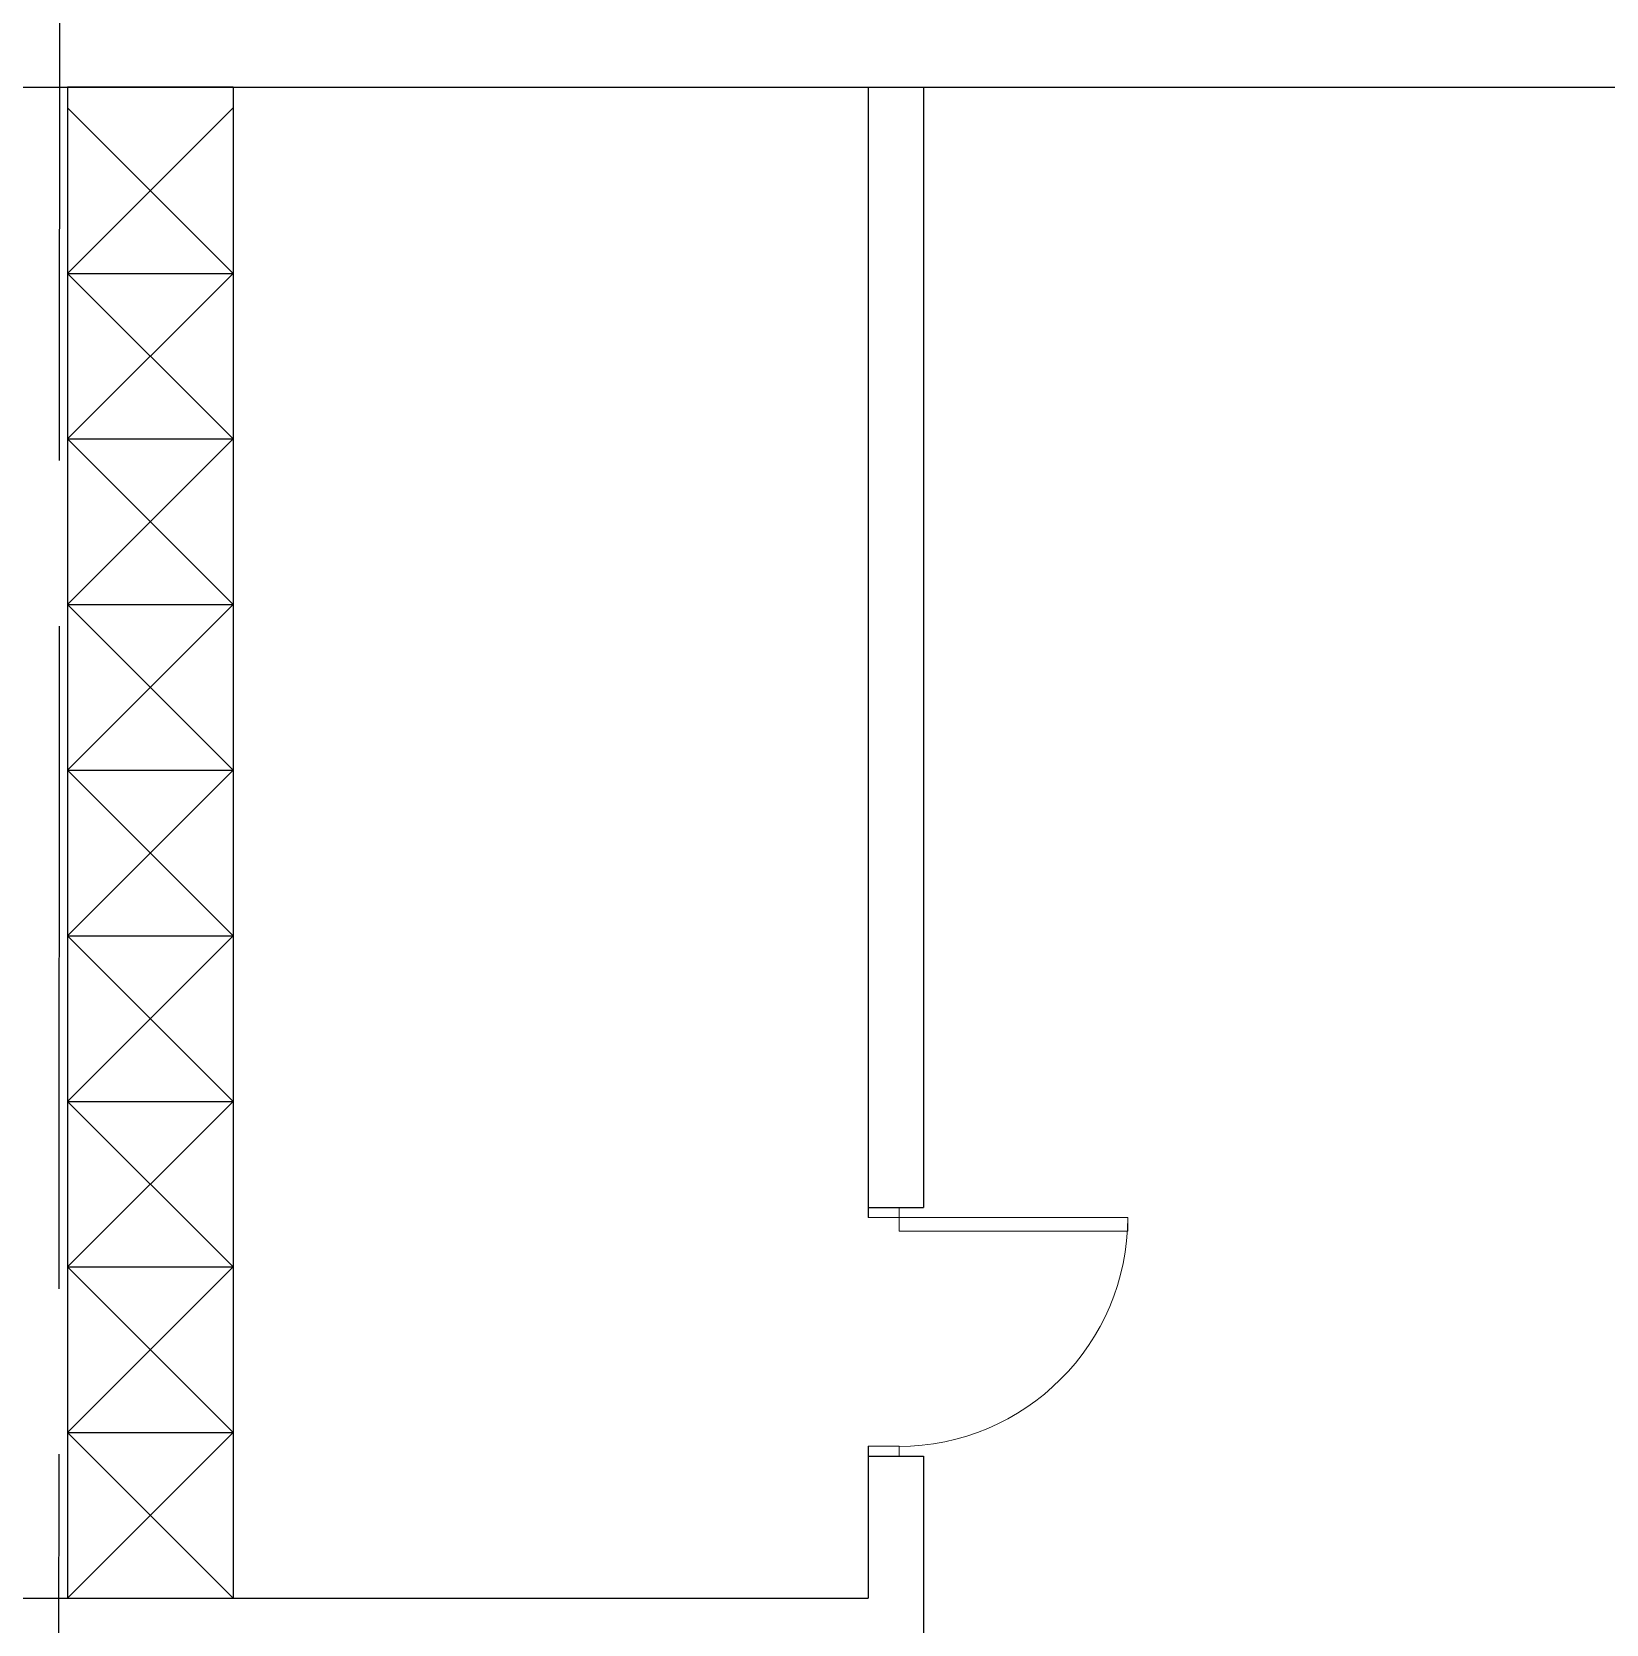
# Model space of a CAD drawing. Header units: millimetres. Extents: x -1544140 to 7445918, y -1294905 to 2019878.
# Drawn here: x 141268 to 146971, y 202088 to 207857 of the extents above; entities that cross this region are included whole.
import ezdxf

# ---------------------------------------------------------------- set-up
doc = ezdxf.new("R2010")
doc.units = ezdxf.units.MM
doc.header["$MEASUREMENT"] = 0
doc.linetypes.add('ACAD_ISO02W100', pattern=[15, 12, -3])
doc.layers.add('JA_Building Outline', color=7, linetype='Continuous', lineweight=5)

msp = doc.modelspace()

# ---------------------------------------------------------------- linework, layer by layer
at = {"color": 9, "linetype": 'ACAD_ISO02W100', "ltscale": 200, "true_color": 0xc4c4c5}
msp.add_line((141338.4, 146303.5), (141397.7, 265507.1), dxfattribs=at)
for p, q in [((123397.7, 207657.1), (159597.7, 207657.1)), ((144297.6, 207657.1), (144297.6, 203597.1)), ((144497.6, 207657.1), (144497.6, 203597.1)), ((144297.6, 203597.1), (144497.6, 203597.1)), ((144297.6, 202697.1), (144497.6, 202697.1)), ((144297.6, 202697.1), (144297.6, 202182.1)), ((144497.6, 202697.1), (144497.6, 200711.7))]:
    msp.add_line(p, q)
at = {"color": 165, "true_color": 0x5e67af}
for p, q in [((141997.7, 207657.1), (141397.7, 207657.1)), ((141397.7, 207657.1), (141397.7, 202182.1)), ((141997.7, 207657.1), (141997.7, 202182.1)), ((141397.7, 207582.1), (141997.7, 206982.1)), ((141997.7, 207582.1), (141397.7, 206982.1)), ((141397.7, 206982.1), (141997.7, 206982.1)), ((141397.7, 206982.1), (141997.7, 206382.1)), ((141997.7, 206982.1), (141397.7, 206382.1)), ((141397.7, 206382.1), (141997.7, 206382.1)), ((141397.7, 206382.1), (141997.7, 205782.1)), ((141997.7, 206382.1), (141397.7, 205782.1)), ((141397.7, 205782.1), (141997.7, 205782.1)), ((141397.7, 205782.1), (141997.7, 205182.1)), ((141997.7, 205782.1), (141397.7, 205182.1)), ((141397.7, 205182.1), (141997.7, 205182.1)), ((141397.7, 205182.1), (141997.7, 204582.1)), ((141997.7, 205182.1), (141397.7, 204582.1)), ((141397.7, 204582.1), (141997.7, 204582.1)), ((141397.7, 204582.1), (141997.7, 203982.1)), ((141997.7, 204582.1), (141397.7, 203982.1)), ((141397.7, 203982.1), (141997.7, 203982.1)), ((141397.7, 203982.1), (141997.7, 203382.1)), ((141997.7, 203982.1), (141397.7, 203382.1)), ((141397.7, 203382.1), (141997.7, 203382.1)), ((141397.7, 203382.1), (141997.7, 202782.1)), ((141997.7, 203382.1), (141397.7, 202782.1)), ((141397.7, 202782.1), (141997.7, 202782.1)), ((141397.7, 202782.1), (141997.7, 202182.1)), ((141997.7, 202782.1), (141397.7, 202182.1))]:
    msp.add_line(p, q, dxfattribs=at)
at = {"color": 18, "true_color": 0x000000}
for p, q in [((144297.6, 203597.1), (144297.6, 203561.1)), ((144297.6, 202732.8), (144297.6, 202697.1))]:
    msp.add_line(p, q, dxfattribs=at)
at = {"lineweight": 25}
msp.add_line((138297.8, 202182.1), (144297.6, 202182.1), dxfattribs=at)
at = {"layer": 'JA_Building Outline', "color": 18, "lineweight": 0, "true_color": 0x000000}
for p, q in [((144297.6, 203597.1), (144297.6, 203561.1)), ((144410.1, 203597.1), (144297.6, 203597.1)), ((144410.1, 203561.1), (144410.1, 203597.1)), ((144297.6, 203561.1), (144410.1, 203561.1)), ((144297.6, 202732.8), (144297.6, 202696.8)), ((144410.1, 202732.8), (144297.6, 202732.8)), ((144410.1, 202696.8), (144410.1, 202732.8)), ((144297.6, 202696.8), (144410.1, 202696.8))]:
    msp.add_line(p, q, dxfattribs=at)
at = {"layer": 'JA_Building Outline', "color": 18, "lineweight": 5, "true_color": 0x000000}
for p, q in [((144410.1, 203561.1), (144297.6, 203561.1)), ((144410.1, 202732.8), (144297.6, 202732.8))]:
    msp.add_line(p, q, dxfattribs=at)
msp.add_lwpolyline([(144410.1, 203561.1), (145238.4, 203561.1), (145238.4, 203511.9), (144410.1, 203511.9)], close=True, dxfattribs=at)
msp.add_arc((144408, 203561.7), 829.5, 270, 0, dxfattribs=at)

doc.saveas('drawing.dxf')
